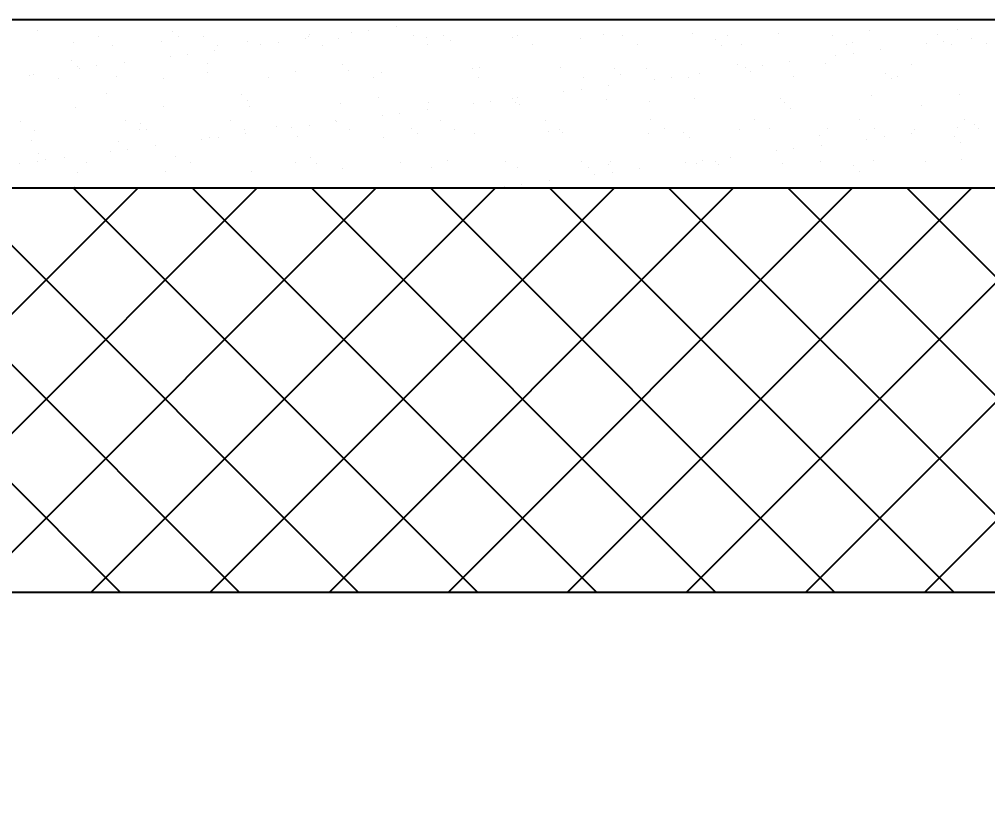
# Model space of a CAD drawing. Header units: metres. Extents: x 668617 to 675126, y 2286318 to 2293677.
# Drawn here: x 672246.38 to 672247.818, y 2287839.115 to 2287840.29 of the extents above; entities that cross this region are included whole.
import ezdxf

# ---------------------------------------------------------------- set-up
doc = ezdxf.new("R2010")
doc.units = ezdxf.units.M
doc.header["$MEASUREMENT"] = 0
doc.layers.add('DMTG_SECCIONES_VIALES', color=250, linetype='Continuous')
doc.styles.get("Standard").update_dxf_attribs({"font": 'arial.ttf'})
doc.dimstyles.get("Standard").update_dxf_attribs({"dimtxt": 0.18, "dimasz": 0.18, "dimexe": 0.18, "dimexo": 0.0625, "dimgap": 0.09, "dimtad": 0, "dimtih": 1, "dimtoh": 1, "dimdec": 4, "dimzin": 0, "dimdsep": 46, "dimtxsty": 'Standard', "dimcen": 0.09, "dimadec": 0, "dimazin": 0, "dimtfac": 1, "dimtdec": 4, "dimtofl": 0, "dimtmove": 0, "dimatfit": 3, "dimfxl": 1, "dimtolj": 1, "dimtzin": 0, "dimarcsym": 0})

# ---------------------------------------------------------------- blocks, each defined once
blk = doc.blocks.new('_ArchTick')
at = {"color": 0, "linetype": 'ByBlock', "const_width": 0.15}
blk.add_lwpolyline([(-0.5, -0.5), (0.5, 0.5)], dxfattribs=at)
blk = doc.blocks.new('*D423')
at = {"layer": 'Defpoints', "color": 0, "transparency": 16777216}
for p in [(672246.3035, 2287840.2898), (672249.9918, 2287840.2586), (672249.9918, 2287838.6928)]:
    blk.add_point(p, dxfattribs=at)
at = {"layer": 'DMTG_SECCIONES_VIALES', "color": 0, "lineweight": -2, "transparency": 16777216}
for p, q in [((672246.3035, 2287840.2273), (672246.3035, 2287838.5128)), ((672249.9918, 2287840.1961), (672249.9918, 2287838.5128)), ((672246.3035, 2287838.6928), (672247.8243, 2287838.6928)), ((672249.9918, 2287838.6928), (672248.4711, 2287838.6928))]:
    blk.add_line(p, q, dxfattribs=at)
at = {"layer": 'DMTG_SECCIONES_VIALES', "color": 0, "lineweight": -2, "transparency": 16777216, "xscale": 0.18, "yscale": 0.18, "zscale": 0.18, "rotation": 180}
blk.add_blockref('_ArchTick', (672246.3035, 2287838.6928), dxfattribs=at)
at = {"layer": 'DMTG_SECCIONES_VIALES', "color": 0, "lineweight": -2, "transparency": 16777216, "xscale": 0.18, "yscale": 0.18, "zscale": 0.18}
blk.add_blockref('_ArchTick', (672249.9918, 2287838.6928), dxfattribs=at)
at = {"layer": 'DMTG_SECCIONES_VIALES', "color": 0, "transparency": 16777216, "insert": (672248.1477, 2287838.6928), "char_height": 0.18, "attachment_point": 5}
blk.add_mtext('\\A1;3.70', dxfattribs=at)
blk = doc.blocks.new('*D422')
at = {"layer": 'Defpoints', "color": 0, "transparency": 16777216}
for p in [(672246.3035, 2287840.2898), (672286.8035, 2287840.2898), (672286.8035, 2287837.735)]:
    blk.add_point(p, dxfattribs=at)
at = {"layer": 'DMTG_SECCIONES_VIALES', "color": 0, "lineweight": -2, "transparency": 16777216}
for p, q in [((672246.3035, 2287840.2273), (672246.3035, 2287837.555)), ((672286.8035, 2287840.2273), (672286.8035, 2287837.555)), ((672246.3035, 2287837.735), (672266.1565, 2287837.735)), ((672286.8035, 2287837.735), (672266.9506, 2287837.735))]:
    blk.add_line(p, q, dxfattribs=at)
at = {"layer": 'DMTG_SECCIONES_VIALES', "color": 0, "lineweight": -2, "transparency": 16777216, "xscale": 0.18, "yscale": 0.18, "zscale": 0.18, "rotation": 180}
blk.add_blockref('_ArchTick', (672246.3035, 2287837.735), dxfattribs=at)
at = {"layer": 'DMTG_SECCIONES_VIALES', "color": 0, "lineweight": -2, "transparency": 16777216, "xscale": 0.18, "yscale": 0.18, "zscale": 0.18}
blk.add_blockref('_ArchTick', (672286.8035, 2287837.735), dxfattribs=at)
at = {"layer": 'DMTG_SECCIONES_VIALES', "color": 0, "transparency": 16777216, "insert": (672266.5535, 2287837.735), "char_height": 0.18, "attachment_point": 5}
blk.add_mtext('\\A1;40.50', dxfattribs=at)

msp = doc.modelspace()

# ---------------------------------------------------------------- linework, layer by layer
at = {"layer": 'DMTG_SECCIONES_VIALES'}
for p, q in [((672246.30355, 2287840.28977), (672250.00355, 2287840.28977)), ((672246.30355, 2287840.03977), (672249.75355, 2287840.03977)), ((672246.30355, 2287839.43977), (672249.15355, 2287839.43977))]:
    msp.add_line(p, q, dxfattribs=at)
at = {"layer": 'DMTG_SECCIONES_VIALES', "color": 18, "linetype": 'Continuous', "true_color": 0x000000}
for p, q in [((672247.00787, 2287840.28806), (672247.00787, 2287840.28806)), ((672246.40749, 2287840.27399), (672246.40749, 2287840.27399)), ((672246.89931, 2287840.27377), (672246.89931, 2287840.27377)), ((672246.93995, 2287840.27912), (672246.93995, 2287840.27912)), ((672247.64202, 2287840.27323), (672247.64202, 2287840.27323)), ((672247.77289, 2287840.2749), (672247.77289, 2287840.2749)), ((672246.4978, 2287840.26434), (672246.4978, 2287840.26434)), ((672246.60757, 2287840.27228), (672246.60757, 2287840.27228)), ((672246.61678, 2287840.26383), (672246.61678, 2287840.26383)), ((672246.6535, 2287840.26463), (672246.6535, 2287840.26463)), ((672246.80537, 2287840.2614), (672246.80537, 2287840.2614)), ((672246.80921, 2287840.26491), (672246.80921, 2287840.26491)), ((672246.81059, 2287840.26786), (672246.81059, 2287840.26786)), ((672246.85436, 2287840.26139), (672246.85436, 2287840.26139)), ((672246.87328, 2287840.27034), (672246.87328, 2287840.27034)), ((672246.96492, 2287840.26519), (672246.96492, 2287840.26519)), ((672246.98524, 2287840.26306), (672246.98524, 2287840.26306)), ((672247.01066, 2287840.26614), (672247.01066, 2287840.26614)), ((672247.11314, 2287840.26244), (672247.11314, 2287840.26244)), ((672247.12062, 2287840.26548), (672247.12062, 2287840.26548)), ((672247.21368, 2287840.26172), (672247.21368, 2287840.26172)), ((672247.24819, 2287840.26731), (672247.24819, 2287840.26731)), ((672247.27633, 2287840.26576), (672247.27633, 2287840.26576)), ((672247.37907, 2287840.26898), (672247.37907, 2287840.26898)), ((672247.41375, 2287840.26), (672247.41375, 2287840.26)), ((672247.43204, 2287840.26604), (672247.43204, 2287840.26604)), ((672247.50697, 2287840.26836), (672247.50697, 2287840.26836)), ((672247.58774, 2287840.26632), (672247.58774, 2287840.26632)), ((672247.74345, 2287840.26661), (672247.74345, 2287840.26661)), ((672247.79359, 2287840.26205), (672247.79359, 2287840.26205)), ((672246.46053, 2287840.25547), (672246.46053, 2287840.25547)), ((672246.51888, 2287840.25091), (672246.51888, 2287840.25091)), ((672246.59141, 2287840.25714), (672246.59141, 2287840.25714)), ((672246.67459, 2287840.25119), (672246.67459, 2287840.25119)), ((672246.71931, 2287840.25652), (672246.71931, 2287840.25652)), ((672246.73869, 2287840.25262), (672246.73869, 2287840.25262)), ((672246.76472, 2287840.25605), (672246.76472, 2287840.25605)), ((672246.83029, 2287840.25148), (672246.83029, 2287840.25148)), ((672246.986, 2287840.25176), (672246.986, 2287840.25176)), ((672247.01988, 2287840.25769), (672247.01988, 2287840.25769)), ((672247.14171, 2287840.25204), (672247.14171, 2287840.25204)), ((672247.29742, 2287840.25233), (672247.29742, 2287840.25233)), ((672247.42297, 2287840.25155), (672247.42297, 2287840.25155)), ((672247.45312, 2287840.25261), (672247.45312, 2287840.25261)), ((672247.60883, 2287840.25289), (672247.60883, 2287840.25289)), ((672247.61678, 2287840.25558), (672247.61678, 2287840.25558)), ((672247.659, 2287840.24433), (672247.659, 2287840.24433)), ((672247.72691, 2287840.25327), (672247.72691, 2287840.25327)), ((672247.75294, 2287840.2567), (672247.75294, 2287840.2567)), ((672247.76454, 2287840.25317), (672247.76454, 2287840.25317)), ((672247.81685, 2287840.25386), (672247.81685, 2287840.25386)), ((672246.6041, 2287840.23491), (672246.6041, 2287840.23491)), ((672246.63013, 2287840.23833), (672246.63013, 2287840.23833)), ((672246.67078, 2287840.24368), (672246.67078, 2287840.24368)), ((672247.59232, 2287840.23555), (672247.59232, 2287840.23555)), ((672247.61835, 2287840.23898), (672247.61835, 2287840.23898)), ((672246.45726, 2287840.22839), (672246.45726, 2287840.22839)), ((672246.46648, 2287840.21995), (672246.46648, 2287840.21995)), ((672246.46951, 2287840.21719), (672246.46951, 2287840.21719)), ((672246.49554, 2287840.22061), (672246.49554, 2287840.22061)), ((672246.53619, 2287840.22596), (672246.53619, 2287840.22596)), ((672246.66028, 2287840.22397), (672246.66028, 2287840.22397)), ((672246.86035, 2287840.22225), (672246.86035, 2287840.22225)), ((672247.05285, 2287840.21618), (672247.05285, 2287840.21618)), ((672247.06338, 2287840.21783), (672247.06338, 2287840.21783)), ((672247.18373, 2287840.21785), (672247.18373, 2287840.21785)), ((672247.26345, 2287840.21611), (672247.26345, 2287840.21611)), ((672247.31163, 2287840.21723), (672247.31163, 2287840.21723)), ((672247.44668, 2287840.2221), (672247.44668, 2287840.2221)), ((672247.45773, 2287840.21783), (672247.45773, 2287840.21783)), ((672247.48376, 2287840.22126), (672247.48376, 2287840.22126)), ((672247.52441, 2287840.22661), (672247.52441, 2287840.22661)), ((672247.57756, 2287840.22377), (672247.57756, 2287840.22377)), ((672247.70546, 2287840.22315), (672247.70546, 2287840.22315)), ((672246.39607, 2287840.206), (672246.39607, 2287840.206)), ((672246.4016, 2287840.20825), (672246.4016, 2287840.20825)), ((672246.43908, 2287840.20227), (672246.43908, 2287840.20227)), ((672246.52397, 2287840.20539), (672246.52397, 2287840.20539)), ((672246.59479, 2287840.20255), (672246.59479, 2287840.20255)), ((672246.65902, 2287840.21026), (672246.65902, 2287840.21026)), ((672246.75049, 2287840.20284), (672246.75049, 2287840.20284)), ((672246.7899, 2287840.21193), (672246.7899, 2287840.21193)), ((672246.86957, 2287840.21381), (672246.86957, 2287840.21381)), ((672246.9062, 2287840.20312), (672246.9062, 2287840.20312)), ((672246.9178, 2287840.21131), (672246.9178, 2287840.21131)), ((672247.06191, 2287840.2034), (672247.06191, 2287840.2034)), ((672247.21761, 2287840.20369), (672247.21761, 2287840.20369)), ((672247.27266, 2287840.20767), (672247.27266, 2287840.20767)), ((672247.34917, 2287840.20354), (672247.34917, 2287840.20354)), ((672247.37332, 2287840.20397), (672247.37332, 2287840.20397)), ((672247.38982, 2287840.20889), (672247.38982, 2287840.20889)), ((672247.46647, 2287840.21169), (672247.46647, 2287840.21169)), ((672247.52903, 2287840.20425), (672247.52903, 2287840.20425)), ((672247.66654, 2287840.20997), (672247.66654, 2287840.20997)), ((672247.67576, 2287840.20153), (672247.67576, 2287840.20153)), ((672247.68473, 2287840.20453), (672247.68473, 2287840.20453)), ((672247.25523, 2287840.19117), (672247.25523, 2287840.19117)), ((672247.32315, 2287840.20011), (672247.32315, 2287840.20011)), ((672246.50997, 2287840.18009), (672246.50997, 2287840.18009)), ((672246.71005, 2287840.17837), (672246.71005, 2287840.17837)), ((672246.91307, 2287840.17395), (672246.91307, 2287840.17395)), ((672247.11314, 2287840.17223), (672247.11314, 2287840.17223)), ((672247.12064, 2287840.17345), (672247.12064, 2287840.17345)), ((672247.18856, 2287840.18239), (672247.18856, 2287840.18239)), ((672247.21458, 2287840.18582), (672247.21458, 2287840.18582)), ((672247.38222, 2287840.17264), (672247.38222, 2287840.17264)), ((672247.51012, 2287840.17202), (672247.51012, 2287840.17202)), ((672247.64516, 2287840.17689), (672247.64516, 2287840.17689)), ((672247.77604, 2287840.17856), (672247.77604, 2287840.17856)), ((672246.46368, 2287840.15912), (672246.46368, 2287840.15912)), ((672246.59456, 2287840.16079), (672246.59456, 2287840.16079)), ((672246.71926, 2287840.16992), (672246.71926, 2287840.16992)), ((672246.72246, 2287840.16018), (672246.72246, 2287840.16018)), ((672246.85751, 2287840.16505), (672246.85751, 2287840.16505)), ((672246.98839, 2287840.16672), (672246.98839, 2287840.16672)), ((672247.05397, 2287840.16467), (672247.05397, 2287840.16467)), ((672247.07999, 2287840.1681), (672247.07999, 2287840.1681)), ((672247.11629, 2287840.1661), (672247.11629, 2287840.1661)), ((672247.12236, 2287840.16378), (672247.12236, 2287840.16378)), ((672247.25134, 2287840.17097), (672247.25134, 2287840.17097)), ((672247.31616, 2287840.16781), (672247.31616, 2287840.16781)), ((672247.51624, 2287840.16609), (672247.51624, 2287840.16609)), ((672247.52545, 2287840.15765), (672247.52545, 2287840.15765)), ((672247.71926, 2287840.16167), (672247.71926, 2287840.16167)), ((672246.91938, 2287840.14696), (672246.91938, 2287840.14696)), ((672246.94541, 2287840.15038), (672246.94541, 2287840.15038)), ((672246.98605, 2287840.15573), (672246.98605, 2287840.15573)), ((672246.38247, 2287840.13886), (672246.38247, 2287840.13886)), ((672246.53818, 2287840.13914), (672246.53818, 2287840.13914)), ((672246.55974, 2287840.13449), (672246.55974, 2287840.13449)), ((672246.69388, 2287840.13942), (672246.69388, 2287840.13942)), ((672246.76276, 2287840.13006), (672246.76276, 2287840.13006)), ((672246.78479, 2287840.12924), (672246.78479, 2287840.12924)), ((672246.81082, 2287840.13266), (672246.81082, 2287840.13266)), ((672246.84959, 2287840.1397), (672246.84959, 2287840.1397)), ((672246.85147, 2287840.13801), (672246.85147, 2287840.13801)), ((672247.0053, 2287840.13999), (672247.0053, 2287840.13999)), ((672247.16101, 2287840.14027), (672247.16101, 2287840.14027)), ((672247.31671, 2287840.14055), (672247.31671, 2287840.14055)), ((672247.47242, 2287840.14084), (672247.47242, 2287840.14084)), ((672247.62813, 2287840.14112), (672247.62813, 2287840.14112)), ((672247.77301, 2287840.12988), (672247.77301, 2287840.12988)), ((672247.78383, 2287840.1414), (672247.78383, 2287840.1414)), ((672247.79904, 2287840.13331), (672247.79904, 2287840.13331)), ((672246.40355, 2287840.12542), (672246.40355, 2287840.12542)), ((672246.55926, 2287840.12571), (672246.55926, 2287840.12571)), ((672246.56896, 2287840.12604), (672246.56896, 2287840.12604)), ((672246.67623, 2287840.11494), (672246.67623, 2287840.11494)), ((672246.71497, 2287840.12599), (672246.71497, 2287840.12599)), ((672246.71688, 2287840.1203), (672246.71688, 2287840.1203)), ((672246.79305, 2287840.11558), (672246.79305, 2287840.11558)), ((672246.87068, 2287840.12627), (672246.87068, 2287840.12627)), ((672246.92095, 2287840.11497), (672246.92095, 2287840.11497)), ((672246.96284, 2287840.12835), (672246.96284, 2287840.12835)), ((672246.97205, 2287840.1199), (672246.97205, 2287840.1199)), ((672247.02638, 2287840.12655), (672247.02638, 2287840.12655)), ((672247.056, 2287840.11984), (672247.056, 2287840.11984)), ((672247.16586, 2287840.12392), (672247.16586, 2287840.12392)), ((672247.18209, 2287840.12684), (672247.18209, 2287840.12684)), ((672247.18688, 2287840.12151), (672247.18688, 2287840.12151)), ((672247.31478, 2287840.12089), (672247.31478, 2287840.12089)), ((672247.3378, 2287840.12712), (672247.3378, 2287840.12712)), ((672247.36593, 2287840.12221), (672247.36593, 2287840.12221)), ((672247.44983, 2287840.12576), (672247.44983, 2287840.12576)), ((672247.4935, 2287840.1274), (672247.4935, 2287840.1274)), ((672247.56895, 2287840.11779), (672247.56895, 2287840.11779)), ((672247.5807, 2287840.12743), (672247.5807, 2287840.12743)), ((672247.64921, 2287840.12769), (672247.64921, 2287840.12769)), ((672247.66445, 2287840.11559), (672247.66445, 2287840.11559)), ((672247.7051, 2287840.12094), (672247.7051, 2287840.12094)), ((672247.70861, 2287840.12681), (672247.70861, 2287840.12681)), ((672247.76902, 2287840.11607), (672247.76902, 2287840.11607)), ((672247.80492, 2287840.12797), (672247.80492, 2287840.12797)), ((672246.39922, 2287840.10966), (672246.39922, 2287840.10966)), ((672246.52712, 2287840.10905), (672246.52712, 2287840.10905)), ((672246.58229, 2287840.10258), (672246.58229, 2287840.10258)), ((672246.6502, 2287840.11152), (672246.6502, 2287840.11152)), ((672246.66217, 2287840.11391), (672246.66217, 2287840.11391)), ((672247.37515, 2287840.11376), (672247.37515, 2287840.11376)), ((672247.57051, 2287840.10322), (672247.57051, 2287840.10322)), ((672247.63842, 2287840.11216), (672247.63842, 2287840.11216)), ((672247.77824, 2287840.10762), (672247.77824, 2287840.10762)), ((672246.40943, 2287840.0906), (672246.40943, 2287840.0906)), ((672246.51561, 2287840.0938), (672246.51561, 2287840.0938)), ((672246.54164, 2287840.09722), (672246.54164, 2287840.09722)), ((672246.61246, 2287840.08618), (672246.61246, 2287840.08618)), ((672247.50383, 2287840.09444), (672247.50383, 2287840.09444)), ((672247.52986, 2287840.09787), (672247.52986, 2287840.09787)), ((672246.38103, 2287840.07608), (672246.38103, 2287840.07608)), ((672246.40705, 2287840.07951), (672246.40705, 2287840.07951)), ((672246.41865, 2287840.08216), (672246.41865, 2287840.08216)), ((672246.4477, 2287840.08486), (672246.4477, 2287840.08486)), ((672246.47946, 2287840.07707), (672246.47946, 2287840.07707)), ((672246.63517, 2287840.07735), (672246.63517, 2287840.07735)), ((672246.79087, 2287840.07763), (672246.79087, 2287840.07763)), ((672246.81253, 2287840.08446), (672246.81253, 2287840.08446)), ((672246.82174, 2287840.07602), (672246.82174, 2287840.07602)), ((672246.94658, 2287840.07791), (672246.94658, 2287840.07791)), ((672247.01555, 2287840.08004), (672247.01555, 2287840.08004)), ((672247.10229, 2287840.0782), (672247.10229, 2287840.0782)), ((672247.21562, 2287840.07832), (672247.21562, 2287840.07832)), ((672247.25449, 2287840.07463), (672247.25449, 2287840.07463)), ((672247.258, 2287840.07848), (672247.258, 2287840.07848)), ((672247.36925, 2287840.07672), (672247.36925, 2287840.07672)), ((672247.38537, 2287840.0763), (672247.38537, 2287840.0763)), ((672247.39527, 2287840.08015), (672247.39527, 2287840.08015)), ((672247.4137, 2287840.07876), (672247.4137, 2287840.07876)), ((672247.41864, 2287840.0739), (672247.41864, 2287840.0739)), ((672247.43592, 2287840.0855), (672247.43592, 2287840.0855)), ((672247.51327, 2287840.07568), (672247.51327, 2287840.07568)), ((672247.56941, 2287840.07905), (672247.56941, 2287840.07905)), ((672247.61872, 2287840.07218), (672247.61872, 2287840.07218)), ((672247.64831, 2287840.08055), (672247.64831, 2287840.08055)), ((672247.72512, 2287840.07933), (672247.72512, 2287840.07933)), ((672247.77919, 2287840.08222), (672247.77919, 2287840.08222)), ((672246.46683, 2287840.06278), (672246.46683, 2287840.06278)), ((672246.59771, 2287840.06445), (672246.59771, 2287840.06445)), ((672246.72561, 2287840.06384), (672246.72561, 2287840.06384)), ((672246.86066, 2287840.0687), (672246.86066, 2287840.0687)), ((672246.99154, 2287840.07037), (672246.99154, 2287840.07037)), ((672247.11944, 2287840.06976), (672247.11944, 2287840.06976)), ((672247.22484, 2287840.06988), (672247.22484, 2287840.06988)), ((672247.23466, 2287840.059), (672247.23466, 2287840.059)), ((672247.26068, 2287840.06243), (672247.26068, 2287840.06243)), ((672247.30133, 2287840.06778), (672247.30133, 2287840.06778)), ((672247.62793, 2287840.06374), (672247.62793, 2287840.06374)), ((672247.12609, 2287840.04471), (672247.12609, 2287840.04471)), ((672247.16674, 2287840.05006), (672247.16674, 2287840.05006)), ((672246.46215, 2287840.0423), (672246.46215, 2287840.0423)), ((672246.66222, 2287840.04058), (672246.66222, 2287840.04058)), ((672247.10007, 2287840.04129), (672247.10007, 2287840.04129))]:
    msp.add_line(p, q, dxfattribs=at)
at = {"layer": 'DMTG_SECCIONES_VIALES', "color": 252, "linetype": 'Continuous', "true_color": 0x939598}
for p, q in [((672246.53004, 2287839.43977), (672245.93004, 2287840.03977)), ((672245.95674, 2287839.43977), (672246.55674, 2287840.03977)), ((672246.70682, 2287839.43977), (672246.10682, 2287840.03977)), ((672246.13351, 2287839.43977), (672246.73351, 2287840.03977)), ((672246.8836, 2287839.43977), (672246.2836, 2287840.03977)), ((672246.31029, 2287839.43977), (672246.91029, 2287840.03977)), ((672247.06037, 2287839.43977), (672246.46037, 2287840.03977)), ((672246.48707, 2287839.43977), (672247.08707, 2287840.03977)), ((672247.23715, 2287839.43977), (672246.63715, 2287840.03977)), ((672246.66384, 2287839.43977), (672247.26384, 2287840.03977)), ((672247.41393, 2287839.43977), (672246.81393, 2287840.03977)), ((672246.84062, 2287839.43977), (672247.44062, 2287840.03977)), ((672247.5907, 2287839.43977), (672246.9907, 2287840.03977)), ((672247.0174, 2287839.43977), (672247.6174, 2287840.03977)), ((672247.76748, 2287839.43977), (672247.16748, 2287840.03977)), ((672247.19417, 2287839.43977), (672247.79417, 2287840.03977)), ((672247.94426, 2287839.43977), (672247.34426, 2287840.03977)), ((672247.37095, 2287839.43977), (672247.97095, 2287840.03977)), ((672248.12103, 2287839.43977), (672247.52103, 2287840.03977)), ((672247.54773, 2287839.43977), (672248.14773, 2287840.03977)), ((672248.29781, 2287839.43977), (672247.69781, 2287840.03977)), ((672247.7245, 2287839.43977), (672248.3245, 2287840.03977))]:
    msp.add_line(p, q, dxfattribs=at)

# ---------------------------------------------------------------- dimensions: what is measured, and where the dimension line sits
at = {"layer": 'DMTG_SECCIONES_VIALES'}
dim = msp.add_linear_dim(base=(672249.99184, 2287838.69278), p1=(672246.30355, 2287840.28977), p2=(672249.99184, 2287840.2586), text='3.70', dimstyle='Standard', override={"dimdec": 2, "dimblk1": 'ArchTick', "dimblk2": 'ArchTick', "dimsah": 1}, dxfattribs=at)
dim.commit()
dim.dimension.update_dxf_attribs({"geometry": '*D423', "text_midpoint": (672248.1477, 2287838.69278)})
dim = msp.add_linear_dim(base=(672286.80355, 2287837.73504), p1=(672246.30355, 2287840.28977), p2=(672286.80355, 2287840.28977), dimstyle='Standard', override={"dimdec": 2, "dimblk1": 'ArchTick', "dimblk2": 'ArchTick', "dimsah": 1}, dxfattribs=at)
dim.commit()
dim.dimension.update_dxf_attribs({"geometry": '*D422', "text_midpoint": (672266.55355, 2287837.73504)})

doc.saveas('drawing.dxf')
